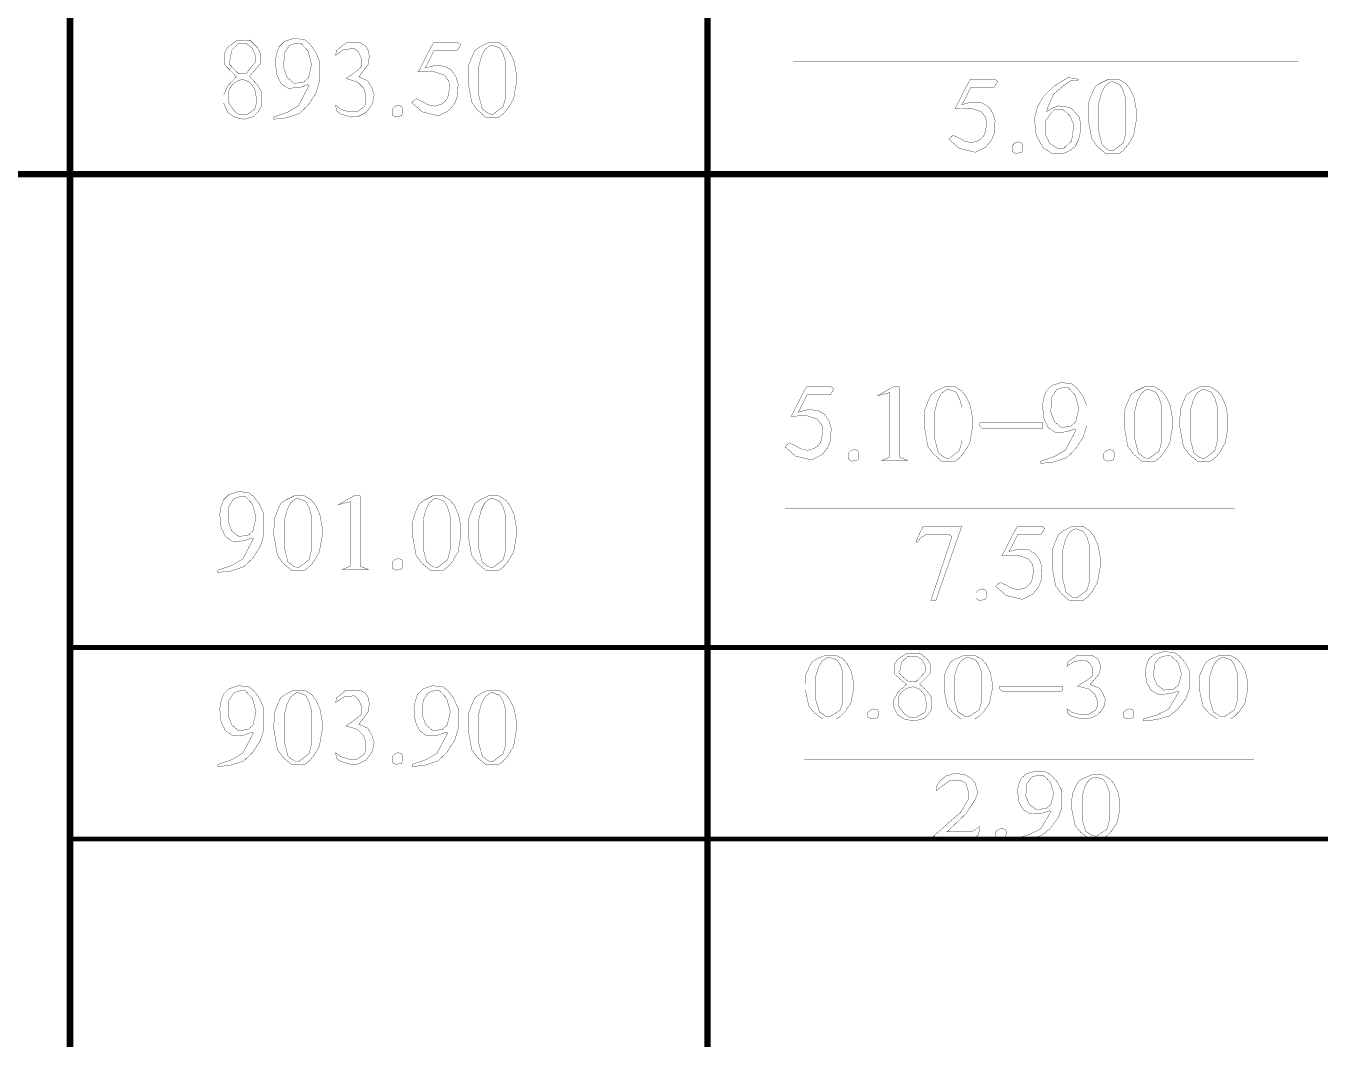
# Model space of a CAD drawing. Extents: x 94 to 452, y -72 to 1042.
# Drawn here: x 144.84 to 185.45, y 387.75 to 419.55 of the extents above; entities that cross this region are included whole.
import ezdxf

# ---------------------------------------------------------------- set-up
doc = ezdxf.new("R2010")
doc.units = 0
doc.header["$MEASUREMENT"] = 0
doc.layers.add('TREE_LAYER', color=7, linetype='Continuous')

msp = doc.modelspace()

# ---------------------------------------------------------------- linework, layer by layer
at = {"layer": 'TREE_LAYER'}
for points, const_width, elevation in [([(146.22612, 557.107476), (146.22612, 414.894542)], 0.2, 142.212934), ([(146.22612, 426.116233), (146.22612, 414.894542)], 0.2, 11.221692), ([(166.22612, 426.116233), (166.22612, 414.894542)], 0.2, 11.221692), ([(151.871375, 419.088366), (151.473336, 419.102092), (151.185101, 418.882484), (151.075297, 418.704052), (151.075297, 418.333464), (151.445885, 417.94915), (151.185101, 417.674641), (151.047846, 417.386405), (151.047846, 417.125621), (151.171375, 416.837386), (151.404709, 416.67268), (151.706669, 416.617778), (151.981179, 416.700131), (152.132159, 416.851111), (152.241963, 417.043268), (152.241963, 417.455033), (152.104709, 417.702092), (151.85765, 417.962876), (152.200787, 418.360915), (152.200787, 418.690327), (152.104709, 418.868758), (151.871375, 419.102092), (151.871375, 419.088366)], 0.01, 167), ([(153.587061, 419.115817), (153.25765, 419.156994), (152.955689, 419.060915), (152.790983, 418.896209), (152.70863, 418.676601), (152.667454, 418.443268), (152.70863, 418.031503), (152.845885, 417.743268), (153.065493, 417.592288), (153.422356, 417.606013), (153.68314, 417.702092), (153.724316, 417.674641), (153.394905, 417.043268), (153.051767, 416.837386), (152.612552, 416.686405), (152.612552, 416.617778), (152.996865, 416.658954), (153.175297, 416.713856), (153.422356, 416.796209), (153.669414, 417.029543), (153.696865, 417.056994), (153.943924, 417.441307), (154.053728, 417.79817), (154.053728, 418.443268), (153.916473, 418.758954), (153.738042, 418.992288), (153.587061, 419.115817), (153.587061, 419.115817)], 0.01, 167), ([(151.500787, 418.978562), (151.514512, 418.992288), (151.761571, 418.992288), (151.953728, 418.841307), (151.967454, 418.786405), (152.036081, 418.635425), (152.036081, 418.402092), (151.747846, 418.045229), (151.514512, 418.045229), (151.226277, 418.34719), (151.294905, 418.77268), (151.500787, 418.978562), (151.500787, 418.978562)], 0.01, 167), ([(153.243924, 418.978562), (153.326277, 419.006013), (153.477258, 418.992288), (153.696865, 418.758954), (153.806669, 418.333464), (153.710591, 417.921699), (153.55961, 417.784444), (153.25765, 417.743268), (153.038042, 417.935425), (152.928238, 418.237386), (152.955689, 418.690327), (153.065493, 418.868758), (153.079218, 418.882484), (153.120395, 418.937386), (153.243924, 418.978562), (153.243924, 418.978562)], 0.01, 167), ([(155.330199, 419.019739), (154.890983, 419.019739), (154.589022, 418.77268), (154.561571, 418.621699), (154.80863, 418.800131), (155.138042, 418.841307), (155.275297, 418.731503), (155.35765, 418.553072), (155.35765, 418.251111), (155.23412, 418.141307), (155.069414, 418.017778), (154.890983, 417.894248), (155.247846, 417.784444), (155.440003, 417.592288), (155.50863, 417.386405), (155.50863, 417.153072), (155.467454, 417.015817), (155.23412, 416.851111), (154.973336, 416.851111), (154.712552, 416.933464), (154.561571, 417.056994), (154.589022, 416.878562), (154.712552, 416.782484), (155.041963, 416.686405), (155.261571, 416.700131), (155.50863, 416.82366), (155.618434, 416.960915), (155.700787, 417.084444), (155.728238, 417.166797), (155.769414, 417.386405), (155.687061, 417.633464), (155.563532, 417.825621), (155.289022, 417.94915), (155.577258, 418.333464), (155.618434, 418.594248), (155.577258, 418.786405), (155.50863, 418.909935), (155.330199, 419.019739), (155.330199, 419.019739)], 0.01, 167), ([(158.404709, 419.019739), (157.636081, 419.019739), (157.498826, 418.786405), (157.196865, 418.182484), (157.141963, 418.100131), (157.636081, 418.113856), (157.965493, 418.004052), (158.116473, 417.811895), (158.130199, 417.551111), (158.075297, 417.276601), (157.965493, 417.153072), (157.869414, 417.084444), (157.663532, 417.029543), (157.45765, 417.070719), (157.292944, 417.166797), (157.087061, 417.262876), (156.949807, 417.139346), (157.279218, 416.851111), (157.60863, 416.768758), (157.787061, 416.727582), (158.116473, 416.892288), (158.294905, 417.111895), (158.377258, 417.331503), (158.404709, 417.715817), (158.336081, 417.94915), (158.198826, 418.155033), (157.992944, 418.278562), (157.690983, 418.306013), (157.361571, 418.22366), (157.430199, 418.333464), (157.649807, 418.77268), (158.377258, 418.77268), (158.487061, 418.951111), (158.404709, 419.019739), (158.404709, 419.019739)], 0.01, 167), ([(159.681179, 419.019739), (159.351767, 419.019739), (159.077258, 418.882484), (158.926277, 418.77268), (158.830199, 418.553072), (158.73412, 418.306013), (158.720395, 417.976601), (158.720395, 417.756994), (158.830199, 417.153072), (159.00863, 416.906013), (159.269414, 416.686405), (159.681179, 416.686405), (159.681179, 416.686405), (159.818434, 416.782484), (159.969414, 416.960915), (160.147846, 417.262876), (160.189022, 417.52366), (160.230199, 417.743268), (160.230199, 417.853072), (160.230199, 418.045229), (160.161571, 418.429543), (160.038042, 418.704052), (159.900787, 418.882484), (159.681179, 419.019739), (159.681179, 419.019739)], 0.01, 167), ([(159.461571, 418.937386), (159.489022, 418.937386), (159.70863, 418.855033), (159.818434, 418.662876), (159.900787, 418.374641), (159.900787, 417.331503), (159.818434, 417.015817), (159.489022, 416.768758), (159.351767, 416.796209), (159.15961, 416.94719), (159.049807, 417.37268), (159.049807, 418.264837), (159.132159, 418.580523), (159.241963, 418.800131), (159.392944, 418.92366), (159.461571, 418.937386), (159.461571, 418.937386)], 0.01, 167), ([(168.918394, 418.422434), (184.771335, 418.422434)], 0.01, 167), ([(151.651767, 417.866797), (151.85765, 417.784444), (152.022356, 417.564837), (152.090983, 417.166797), (152.022356, 416.933464), (151.775297, 416.755033), (151.541963, 416.755033), (151.390983, 416.864837), (151.212552, 417.125621), (151.185101, 417.468758), (151.294905, 417.674641), (151.418434, 417.784444), (151.528238, 417.839346), (151.651767, 417.866797)], 0.01, 167), ([(175.252708, 417.873415), (174.48408, 417.873415), (174.346825, 417.640081), (174.044864, 417.03616), (173.989962, 416.953807), (174.48408, 416.967532), (174.813492, 416.857728), (174.964472, 416.665571), (174.978198, 416.404787), (174.923296, 416.130277), (174.813492, 416.006748), (174.717413, 415.93812), (174.511531, 415.883219), (174.305649, 415.924395), (174.140943, 416.020473), (173.93506, 416.116552), (173.797806, 415.993022), (174.127217, 415.704787), (174.456629, 415.622434), (174.63506, 415.581258), (174.964472, 415.745964), (175.142904, 415.965571), (175.225257, 416.185179), (175.252708, 416.569493), (175.18408, 416.802826), (175.046825, 417.008709), (174.840943, 417.132238), (174.538982, 417.159689), (174.20957, 417.077336), (174.278198, 417.18714), (174.497806, 417.626356), (175.225257, 417.626356), (175.33506, 417.804787), (175.252708, 417.873415), (175.252708, 417.873415)], 0.01, 167), ([(177.860551, 417.873415), (177.544864, 417.928317), (177.091923, 417.653807), (176.762511, 417.324395), (176.58408, 417.008709), (176.488002, 416.63812), (176.542904, 416.116552), (176.762511, 415.718513), (177.050747, 415.540081), (177.393884, 415.540081), (177.55859, 415.608709), (177.764472, 415.759689), (177.874276, 415.979297), (177.942904, 416.294983), (177.942904, 416.418513), (177.901727, 416.665571), (177.791923, 416.802826), (177.723296, 416.885179), (177.627217, 416.967532), (177.476237, 417.008709), (177.229178, 417.03616), (177.023296, 416.953807), (176.872315, 416.857728), (176.899766, 416.981258), (177.091923, 417.406748), (177.105649, 417.420473), (177.393884, 417.667532), (177.640943, 417.832238), (177.640943, 417.832238), (177.860551, 417.845964), (177.860551, 417.873415), (177.860551, 417.873415)], 0.01, 167), ([(179.137021, 417.873415), (178.807609, 417.873415), (178.5331, 417.73616), (178.382119, 417.626356), (178.286041, 417.406748), (178.189962, 417.159689), (178.176237, 416.830277), (178.176237, 416.61067), (178.286041, 416.006748), (178.464472, 415.759689), (178.725257, 415.540081), (179.137021, 415.540081), (179.137021, 415.540081), (179.274276, 415.63616), (179.425257, 415.814591), (179.603688, 416.116552), (179.644864, 416.377336), (179.686041, 416.596944), (179.686041, 416.706748), (179.686041, 416.898905), (179.617413, 417.283219), (179.493884, 417.557728), (179.356629, 417.73616), (179.137021, 417.873415), (179.137021, 417.873415)], 0.01, 167), ([(178.917413, 417.791062), (178.944864, 417.791062), (179.164472, 417.708709), (179.274276, 417.516552), (179.356629, 417.228317), (179.356629, 416.185179), (179.274276, 415.869493), (178.944864, 415.622434), (178.807609, 415.649885), (178.615453, 415.800866), (178.505649, 416.226356), (178.505649, 417.118513), (178.588002, 417.434199), (178.697806, 417.653807), (178.848786, 417.777336), (178.917413, 417.791062), (178.917413, 417.791062)], 0.01, 167), ([(156.63412, 417.015817), (156.524316, 417.056994), (156.414512, 417.015817), (156.332159, 416.933464), (156.332159, 416.755033), (156.441963, 416.686405), (156.63412, 416.727582), (156.661571, 416.82366), (156.661571, 416.837386), (156.661571, 416.94719), (156.63412, 417.015817), (156.63412, 417.015817)], 0.01, 167), ([(177.050747, 416.844003), (177.119374, 416.91263), (177.393884, 416.91263), (177.613492, 416.706748), (177.723296, 416.432238), (177.654668, 415.93812), (177.393884, 415.691062), (177.229178, 415.691062), (176.968394, 415.855768), (176.844864, 416.116552), (176.844864, 416.583219), (176.982119, 416.775375), (177.050747, 416.844003), (177.050747, 416.844003)], 0.01, 167), ([(176.089962, 415.869493), (175.980158, 415.91067), (175.870355, 415.869493), (175.788002, 415.78714), (175.788002, 415.608709), (175.897806, 415.540081), (176.089962, 415.581258), (176.117413, 415.677336), (176.117413, 415.691062), (176.117413, 415.800866), (176.089962, 415.869493), (176.089962, 415.869493)], 0.01, 167), ([(136.22612, 414.894542), (146.22612, 414.894542)], 0.2, 10), ([(146.22612, 414.894542), (146.22612, 358.157359)], 0.2, 56.737182), ([(146.22612, 414.894542), (146.22612, 400.039582)], 0.2, 14.85496), ([(146.22612, 414.894542), (166.22612, 414.894542)], 0.2, 20), ([(166.22612, 414.894542), (166.22612, 400.039582)], 0.2, 14.85496), ([(166.22612, 414.894542), (186.22612, 414.894542)], 0.2, 20), ([(170.110807, 408.218635), (169.34218, 408.218635), (169.204925, 407.985301), (168.902964, 407.38138), (168.848062, 407.299027), (169.34218, 407.312752), (169.671592, 407.202949), (169.822572, 407.010792), (169.836298, 406.750007), (169.781396, 406.475498), (169.671592, 406.351968), (169.575513, 406.283341), (169.369631, 406.228439), (169.163749, 406.269615), (168.999043, 406.365694), (168.79316, 406.461772), (168.655906, 406.338243), (168.985317, 406.050007), (169.314729, 405.967654), (169.49316, 405.926478), (169.822572, 406.091184), (170.001004, 406.310792), (170.083356, 406.530399), (170.110807, 406.914713), (170.04218, 407.148047), (169.904925, 407.353929), (169.699043, 407.477458), (169.397082, 407.504909), (169.06767, 407.422556), (169.136298, 407.53236), (169.355906, 407.971576), (170.083356, 407.971576), (170.19316, 408.150007), (170.110807, 408.218635), (170.110807, 408.218635)], 0.01, 934), ([(172.251984, 408.218635), (172.059827, 408.218635), (171.565709, 407.944125), (171.59316, 407.944125), (171.950023, 408.040203), (171.950023, 407.793145), (171.950023, 406.104909), (171.936298, 406.008831), (171.702964, 405.912752), (172.499043, 405.912752), (172.29316, 405.995105), (172.251984, 406.008831), (172.251984, 406.091184), (172.251984, 408.218635), (172.251984, 408.218635)], 0.01, 934), ([(173.995121, 408.218635), (173.665709, 408.218635), (173.3912, 408.08138), (173.240219, 407.971576), (173.144141, 407.751968), (173.048062, 407.504909), (173.034337, 407.175498), (173.034337, 406.95589), (173.144141, 406.351968), (173.322572, 406.104909), (173.583356, 405.885301), (173.995121, 405.885301), (173.995121, 405.885301), (174.132376, 405.98138), (174.283356, 406.159811), (174.461788, 406.461772), (174.502964, 406.722556), (174.544141, 406.942164), (174.544141, 407.051968), (174.544141, 407.244125), (174.475513, 407.628439), (174.351984, 407.902949), (174.214729, 408.08138), (173.995121, 408.218635), (173.995121, 408.218635)], 0.01, 934), ([(173.775513, 408.136282), (173.802964, 408.136282), (174.022572, 408.053929), (174.132376, 407.861772), (174.214729, 407.573537), (174.214729, 406.530399), (174.132376, 406.214713), (173.802964, 405.967654), (173.665709, 405.995105), (173.473553, 406.146086), (173.363749, 406.571576), (173.363749, 407.463733), (173.446102, 407.779419), (173.555906, 407.999027), (173.706886, 408.122556), (173.775513, 408.136282), (173.775513, 408.136282)], 0.01, 934), ([(177.659827, 408.314713), (177.330415, 408.35589), (177.028455, 408.259811), (176.863749, 408.095105), (176.781396, 407.875498), (176.740219, 407.642164), (176.781396, 407.230399), (176.918651, 406.942164), (177.138258, 406.791184), (177.495121, 406.804909), (177.755906, 406.900988), (177.797082, 406.873537), (177.46767, 406.242164), (177.124533, 406.036282), (176.685317, 405.885301), (176.685317, 405.816674), (177.069631, 405.85785), (177.248062, 405.912752), (177.495121, 405.995105), (177.74218, 406.228439), (177.769631, 406.25589), (178.01669, 406.640203), (178.126494, 406.997066), (178.126494, 407.642164), (177.989239, 407.95785), (177.810807, 408.191184), (177.659827, 408.314713), (177.659827, 408.314713)], 0.01, 934), ([(177.31669, 408.177458), (177.399043, 408.204909), (177.550023, 408.191184), (177.769631, 407.95785), (177.879435, 407.53236), (177.783356, 407.120596), (177.632376, 406.983341), (177.330415, 406.942164), (177.110807, 407.134321), (177.001004, 407.436282), (177.028455, 407.889223), (177.138258, 408.067654), (177.151984, 408.08138), (177.19316, 408.136282), (177.31669, 408.177458), (177.31669, 408.177458)], 0.01, 934), ([(180.26767, 408.218635), (179.938258, 408.218635), (179.663749, 408.08138), (179.512768, 407.971576), (179.41669, 407.751968), (179.320611, 407.504909), (179.306886, 407.175498), (179.306886, 406.95589), (179.41669, 406.351968), (179.595121, 406.104909), (179.855906, 405.885301), (180.26767, 405.885301), (180.26767, 405.885301), (180.404925, 405.98138), (180.555906, 406.159811), (180.734337, 406.461772), (180.775513, 406.722556), (180.81669, 406.942164), (180.81669, 407.051968), (180.81669, 407.244125), (180.748062, 407.628439), (180.624533, 407.902949), (180.487278, 408.08138), (180.26767, 408.218635), (180.26767, 408.218635)], 0.01, 934), ([(180.048062, 408.136282), (180.075513, 408.136282), (180.295121, 408.053929), (180.404925, 407.861772), (180.487278, 407.573537), (180.487278, 406.530399), (180.404925, 406.214713), (180.075513, 405.967654), (179.938258, 405.995105), (179.746102, 406.146086), (179.636298, 406.571576), (179.636298, 407.463733), (179.718651, 407.779419), (179.828455, 407.999027), (179.979435, 408.122556), (180.048062, 408.136282), (180.048062, 408.136282)], 0.01, 934), ([(182.010807, 408.218635), (181.681396, 408.218635), (181.406886, 408.08138), (181.255906, 407.971576), (181.159827, 407.751968), (181.063749, 407.504909), (181.050023, 407.175498), (181.050023, 406.95589), (181.159827, 406.351968), (181.338258, 406.104909), (181.599043, 405.885301), (182.010807, 405.885301), (182.010807, 405.885301), (182.148062, 405.98138), (182.299043, 406.159811), (182.477474, 406.461772), (182.518651, 406.722556), (182.559827, 406.942164), (182.559827, 407.051968), (182.559827, 407.244125), (182.4912, 407.628439), (182.36767, 407.902949), (182.230415, 408.08138), (182.010807, 408.218635), (182.010807, 408.218635)], 0.01, 934), ([(181.7912, 408.136282), (181.818651, 408.136282), (182.038258, 408.053929), (182.148062, 407.861772), (182.230415, 407.573537), (182.230415, 406.530399), (182.148062, 406.214713), (181.818651, 405.967654), (181.681396, 405.995105), (181.489239, 406.146086), (181.379435, 406.571576), (181.379435, 407.463733), (181.461788, 407.779419), (181.571592, 407.999027), (181.722572, 408.122556), (181.7912, 408.136282), (181.7912, 408.136282)], 0.01, 934), ([(176.753945, 407.093145), (174.777474, 407.093145), (174.777474, 406.983341), (174.859827, 406.900988), (176.726494, 406.900988), (176.753945, 406.942164), (176.753945, 407.093145), (176.753945, 407.093145)], 0.01, 934), ([(170.948062, 406.214713), (170.838258, 406.25589), (170.728455, 406.214713), (170.646102, 406.13236), (170.646102, 405.953929), (170.755906, 405.885301), (170.948062, 405.926478), (170.975513, 406.022556), (170.975513, 406.036282), (170.975513, 406.146086), (170.948062, 406.214713), (170.948062, 406.214713)], 0.01, 934), ([(178.963749, 406.214713), (178.853945, 406.25589), (178.744141, 406.214713), (178.661788, 406.13236), (178.661788, 405.953929), (178.771592, 405.885301), (178.963749, 405.926478), (178.9912, 406.022556), (178.9912, 406.036282), (178.9912, 406.146086), (178.963749, 406.214713), (178.963749, 406.214713)], 0.01, 934), ([(151.843924, 404.893872), (151.514512, 404.935048), (151.212552, 404.83897), (151.047846, 404.674264), (150.965493, 404.454656), (150.924316, 404.221323), (150.965493, 403.809558), (151.102748, 403.521323), (151.322356, 403.370342), (151.679218, 403.384068), (151.940003, 403.480146), (151.981179, 403.452695), (151.651767, 402.821323), (151.30863, 402.615441), (150.869414, 402.46446), (150.869414, 402.395833), (151.253728, 402.437009), (151.432159, 402.491911), (151.679218, 402.574264), (151.926277, 402.807597), (151.953728, 402.835048), (152.200787, 403.219362), (152.310591, 403.576225), (152.310591, 404.221323), (152.173336, 404.537009), (151.994905, 404.770342), (151.843924, 404.893872), (151.843924, 404.893872)], 0.01, 935), ([(151.500787, 404.756617), (151.58314, 404.784068), (151.73412, 404.770342), (151.953728, 404.537009), (152.063532, 404.111519), (151.967454, 403.699754), (151.816473, 403.562499), (151.514512, 403.521323), (151.294905, 403.71348), (151.185101, 404.015441), (151.212552, 404.468382), (151.322356, 404.646813), (151.336081, 404.660539), (151.377258, 404.715441), (151.500787, 404.756617), (151.500787, 404.756617)], 0.01, 935), ([(153.587061, 404.797793), (153.25765, 404.797793), (152.98314, 404.660539), (152.832159, 404.550735), (152.736081, 404.331127), (152.640003, 404.084068), (152.626277, 403.754656), (152.626277, 403.535048), (152.736081, 402.931127), (152.914512, 402.684068), (153.175297, 402.46446), (153.587061, 402.46446), (153.587061, 402.46446), (153.724316, 402.560539), (153.875297, 402.73897), (154.053728, 403.040931), (154.094905, 403.301715), (154.136081, 403.521323), (154.136081, 403.631127), (154.136081, 403.823284), (154.067454, 404.207597), (153.943924, 404.482107), (153.806669, 404.660539), (153.587061, 404.797793), (153.587061, 404.797793)], 0.01, 935), ([(153.367454, 404.715441), (153.394905, 404.715441), (153.614512, 404.633088), (153.724316, 404.440931), (153.806669, 404.152695), (153.806669, 403.109558), (153.724316, 402.793872), (153.394905, 402.546813), (153.25765, 402.574264), (153.065493, 402.725244), (152.955689, 403.150735), (152.955689, 404.042892), (153.038042, 404.358578), (153.147846, 404.578186), (153.298826, 404.701715), (153.367454, 404.715441), (153.367454, 404.715441)], 0.01, 935), ([(155.330199, 404.797793), (155.138042, 404.797793), (154.643924, 404.523284), (154.671375, 404.523284), (155.028238, 404.619362), (155.028238, 404.372303), (155.028238, 402.684068), (155.014512, 402.58799), (154.781179, 402.491911), (155.577258, 402.491911), (155.371375, 402.574264), (155.330199, 402.58799), (155.330199, 402.670342), (155.330199, 404.797793), (155.330199, 404.797793)], 0.01, 935), ([(157.938042, 404.797793), (157.60863, 404.797793), (157.33412, 404.660539), (157.18314, 404.550735), (157.087061, 404.331127), (156.990983, 404.084068), (156.977258, 403.754656), (156.977258, 403.535048), (157.087061, 402.931127), (157.265493, 402.684068), (157.526277, 402.46446), (157.938042, 402.46446), (157.938042, 402.46446), (158.075297, 402.560539), (158.226277, 402.73897), (158.404709, 403.040931), (158.445885, 403.301715), (158.487061, 403.521323), (158.487061, 403.631127), (158.487061, 403.823284), (158.418434, 404.207597), (158.294905, 404.482107), (158.15765, 404.660539), (157.938042, 404.797793), (157.938042, 404.797793)], 0.01, 935), ([(157.718434, 404.715441), (157.745885, 404.715441), (157.965493, 404.633088), (158.075297, 404.440931), (158.15765, 404.152695), (158.15765, 403.109558), (158.075297, 402.793872), (157.745885, 402.546813), (157.60863, 402.574264), (157.416473, 402.725244), (157.306669, 403.150735), (157.306669, 404.042892), (157.389022, 404.358578), (157.498826, 404.578186), (157.649807, 404.701715), (157.718434, 404.715441), (157.718434, 404.715441)], 0.01, 935), ([(159.681179, 404.797793), (159.351767, 404.797793), (159.077258, 404.660539), (158.926277, 404.550735), (158.830199, 404.331127), (158.73412, 404.084068), (158.720395, 403.754656), (158.720395, 403.535048), (158.830199, 402.931127), (159.00863, 402.684068), (159.269414, 402.46446), (159.681179, 402.46446), (159.681179, 402.46446), (159.818434, 402.560539), (159.969414, 402.73897), (160.147846, 403.040931), (160.189022, 403.301715), (160.230199, 403.521323), (160.230199, 403.631127), (160.230199, 403.823284), (160.161571, 404.207597), (160.038042, 404.482107), (159.900787, 404.660539), (159.681179, 404.797793), (159.681179, 404.797793)], 0.01, 935), ([(159.461571, 404.715441), (159.489022, 404.715441), (159.70863, 404.633088), (159.818434, 404.440931), (159.900787, 404.152695), (159.900787, 403.109558), (159.818434, 402.793872), (159.489022, 402.546813), (159.351767, 402.574264), (159.15961, 402.725244), (159.049807, 403.150735), (159.049807, 404.042892), (159.132159, 404.358578), (159.241963, 404.578186), (159.392944, 404.701715), (159.461571, 404.715441), (159.461571, 404.715441)], 0.01, 935), ([(168.655906, 404.392654), (182.765709, 404.392654)], 0.01, 934), ([(174.201004, 403.843635), (172.99316, 403.843635), (172.773553, 403.376968), (172.773553, 403.376968), (172.801004, 403.335792), (172.924533, 403.486772), (173.102964, 403.596576), (173.789239, 403.596576), (173.899043, 403.514223), (173.240219, 401.524027), (173.240219, 401.510301), (173.3912, 401.510301), (174.201004, 403.829909), (174.201004, 403.843635), (174.201004, 403.843635)], 0.01, 934), ([(176.726494, 403.843635), (175.957866, 403.843635), (175.820611, 403.610301), (175.518651, 403.00638), (175.463749, 402.924027), (175.957866, 402.937752), (176.287278, 402.827949), (176.438258, 402.635792), (176.451984, 402.375007), (176.397082, 402.100498), (176.287278, 401.976968), (176.1912, 401.908341), (175.985317, 401.853439), (175.779435, 401.894615), (175.614729, 401.990694), (175.408847, 402.086772), (175.271592, 401.963243), (175.601004, 401.675007), (175.930415, 401.592654), (176.108847, 401.551478), (176.438258, 401.716184), (176.61669, 401.935792), (176.699043, 402.155399), (176.726494, 402.539713), (176.657866, 402.773047), (176.520611, 402.978929), (176.314729, 403.102458), (176.012768, 403.129909), (175.683356, 403.047556), (175.751984, 403.15736), (175.971592, 403.596576), (176.699043, 403.596576), (176.808847, 403.775007), (176.726494, 403.843635), (176.726494, 403.843635)], 0.01, 934), ([(178.002964, 403.843635), (177.673553, 403.843635), (177.399043, 403.70638), (177.248062, 403.596576), (177.151984, 403.376968), (177.055906, 403.129909), (177.04218, 402.800498), (177.04218, 402.58089), (177.151984, 401.976968), (177.330415, 401.729909), (177.5912, 401.510301), (178.002964, 401.510301), (178.002964, 401.510301), (178.140219, 401.60638), (178.2912, 401.784811), (178.469631, 402.086772), (178.510807, 402.347556), (178.551984, 402.567164), (178.551984, 402.676968), (178.551984, 402.869125), (178.483356, 403.253439), (178.359827, 403.527949), (178.222572, 403.70638), (178.002964, 403.843635), (178.002964, 403.843635)], 0.01, 934), ([(177.783356, 403.761282), (177.810807, 403.761282), (178.030415, 403.678929), (178.140219, 403.486772), (178.222572, 403.198537), (178.222572, 402.155399), (178.140219, 401.839713), (177.810807, 401.592654), (177.673553, 401.620105), (177.481396, 401.771086), (177.371592, 402.196576), (177.371592, 403.088733), (177.453945, 403.404419), (177.563749, 403.624027), (177.714729, 403.747556), (177.783356, 403.761282), (177.783356, 403.761282)], 0.01, 934), ([(156.63412, 402.793872), (156.524316, 402.835048), (156.414512, 402.793872), (156.332159, 402.711519), (156.332159, 402.533088), (156.441963, 402.46446), (156.63412, 402.505637), (156.661571, 402.601715), (156.661571, 402.615441), (156.661571, 402.725244), (156.63412, 402.793872), (156.63412, 402.793872)], 0.01, 935), ([(174.955906, 401.839713), (174.846102, 401.88089), (174.736298, 401.839713), (174.653945, 401.75736), (174.653945, 401.578929), (174.763749, 401.510301), (174.955906, 401.551478), (174.983356, 401.647556), (174.983356, 401.661282), (174.983356, 401.771086), (174.955906, 401.839713), (174.955906, 401.839713)], 0.01, 934), ([(146.22612, 400.039582), (146.22612, 394.02692)], 0.2, 6.012661), ([(146.22612, 400.039582), (166.22612, 400.039582)], 0.15, 20), ([(166.22612, 400.039582), (166.22612, 394.02692)], 0.2, 6.012661), ([(166.22612, 400.039582), (186.22612, 400.039582)], 0.15, 20), ([(170.2599, 399.795344), (169.930488, 399.795344), (169.655979, 399.677697), (169.504998, 399.583579), (169.40892, 399.395344), (169.312841, 399.183579), (169.299116, 398.901226), (169.299116, 398.712991), (169.40892, 398.195344), (169.587351, 397.983579), (169.848135, 397.795344), (170.2599, 397.795344), (170.2599, 397.795344), (170.397155, 397.877697), (170.548135, 398.030638), (170.726567, 398.289461), (170.767743, 398.512991), (170.80892, 398.701226), (170.80892, 398.795344), (170.80892, 398.96005), (170.740292, 399.289461), (170.616763, 399.524755), (170.479508, 399.677697), (170.2599, 399.795344), (170.2599, 399.795344)], 0.01, 937), ([(170.040292, 399.724755), (170.067743, 399.724755), (170.287351, 399.654167), (170.397155, 399.489461), (170.479508, 399.242402), (170.479508, 398.348285), (170.397155, 398.077697), (170.067743, 397.865932), (169.930488, 397.889461), (169.738332, 398.018873), (169.628528, 398.383579), (169.628528, 399.148285), (169.710881, 399.418873), (169.820684, 399.607108), (169.971665, 399.712991), (170.040292, 399.724755), (170.040292, 399.724755)], 0.01, 937), ([(172.895194, 399.854167), (172.497155, 399.865932), (172.20892, 399.677697), (172.099116, 399.524755), (172.099116, 399.207108), (172.469704, 398.877697), (172.20892, 398.642402), (172.071665, 398.395344), (172.071665, 398.171814), (172.195194, 397.924755), (172.428528, 397.783579), (172.730488, 397.73652), (173.004998, 397.807108), (173.155979, 397.93652), (173.265783, 398.101226), (173.265783, 398.454167), (173.128528, 398.665932), (172.881469, 398.889461), (173.224606, 399.230638), (173.224606, 399.512991), (173.128528, 399.665932), (172.895194, 399.865932), (172.895194, 399.854167)], 0.01, 937), ([(172.524606, 399.76005), (172.538332, 399.771814), (172.78539, 399.771814), (172.977547, 399.642402), (172.991273, 399.595344), (173.0599, 399.465932), (173.0599, 399.265932), (172.771665, 398.96005), (172.538332, 398.96005), (172.250096, 399.218873), (172.318724, 399.583579), (172.524606, 399.76005), (172.524606, 399.76005)], 0.01, 937), ([(174.610881, 399.795344), (174.281469, 399.795344), (174.006959, 399.677697), (173.855979, 399.583579), (173.7599, 399.395344), (173.663822, 399.183579), (173.650096, 398.901226), (173.650096, 398.712991), (173.7599, 398.195344), (173.938332, 397.983579), (174.199116, 397.795344), (174.610881, 397.795344), (174.610881, 397.795344), (174.748135, 397.877697), (174.899116, 398.030638), (175.077547, 398.289461), (175.118724, 398.512991), (175.1599, 398.701226), (175.1599, 398.795344), (175.1599, 398.96005), (175.091273, 399.289461), (174.967743, 399.524755), (174.830488, 399.677697), (174.610881, 399.795344), (174.610881, 399.795344)], 0.01, 937), ([(174.391273, 399.724755), (174.418724, 399.724755), (174.638332, 399.654167), (174.748135, 399.489461), (174.830488, 399.242402), (174.830488, 398.348285), (174.748135, 398.077697), (174.418724, 397.865932), (174.281469, 397.889461), (174.089312, 398.018873), (173.979508, 398.383579), (173.979508, 399.148285), (174.061861, 399.418873), (174.171665, 399.607108), (174.322645, 399.712991), (174.391273, 399.724755), (174.391273, 399.724755)], 0.01, 937), ([(178.275586, 399.795344), (177.836371, 399.795344), (177.53441, 399.583579), (177.506959, 399.454167), (177.754018, 399.607108), (178.08343, 399.642402), (178.220684, 399.548285), (178.303037, 399.395344), (178.303037, 399.13652), (178.179508, 399.042402), (178.014802, 398.93652), (177.836371, 398.830638), (178.193234, 398.73652), (178.38539, 398.571814), (178.454018, 398.395344), (178.454018, 398.195344), (178.412841, 398.077697), (178.179508, 397.93652), (177.918724, 397.93652), (177.657939, 398.007108), (177.506959, 398.112991), (177.53441, 397.96005), (177.657939, 397.877697), (177.987351, 397.795344), (178.206959, 397.807108), (178.454018, 397.912991), (178.563822, 398.030638), (178.646175, 398.13652), (178.673626, 398.207108), (178.714802, 398.395344), (178.632449, 398.607108), (178.50892, 398.771814), (178.23441, 398.877697), (178.522645, 399.207108), (178.563822, 399.430638), (178.522645, 399.595344), (178.454018, 399.701226), (178.275586, 399.795344), (178.275586, 399.795344)], 0.01, 937), ([(180.88343, 399.877697), (180.554018, 399.912991), (180.252057, 399.830638), (180.087351, 399.689461), (180.004998, 399.501226), (179.963822, 399.301226), (180.004998, 398.948285), (180.142253, 398.701226), (180.361861, 398.571814), (180.718724, 398.583579), (180.979508, 398.665932), (181.020684, 398.642402), (180.691273, 398.101226), (180.348135, 397.924755), (179.90892, 397.795344), (179.90892, 397.73652), (180.293234, 397.771814), (180.471665, 397.818873), (180.718724, 397.889461), (180.965783, 398.089461), (180.993234, 398.112991), (181.240292, 398.442402), (181.350096, 398.748285), (181.350096, 399.301226), (181.212841, 399.571814), (181.03441, 399.771814), (180.88343, 399.877697), (180.88343, 399.877697)], 0.01, 937), ([(180.540292, 399.76005), (180.622645, 399.783579), (180.773626, 399.771814), (180.993234, 399.571814), (181.103037, 399.207108), (181.006959, 398.854167), (180.855979, 398.73652), (180.554018, 398.701226), (180.33441, 398.865932), (180.224606, 399.124755), (180.252057, 399.512991), (180.361861, 399.665932), (180.375586, 399.677697), (180.416763, 399.724755), (180.540292, 399.76005), (180.540292, 399.76005)], 0.01, 937), ([(182.626567, 399.795344), (182.297155, 399.795344), (182.022645, 399.677697), (181.871665, 399.583579), (181.775586, 399.395344), (181.679508, 399.183579), (181.665783, 398.901226), (181.665783, 398.712991), (181.775586, 398.195344), (181.954018, 397.983579), (182.214802, 397.795344), (182.626567, 397.795344), (182.626567, 397.795344), (182.763822, 397.877697), (182.914802, 398.030638), (183.093234, 398.289461), (183.13441, 398.512991), (183.175586, 398.701226), (183.175586, 398.795344), (183.175586, 398.96005), (183.106959, 399.289461), (182.98343, 399.524755), (182.846175, 399.677697), (182.626567, 399.795344), (182.626567, 399.795344)], 0.01, 937), ([(182.406959, 399.724755), (182.43441, 399.724755), (182.654018, 399.654167), (182.763822, 399.489461), (182.846175, 399.242402), (182.846175, 398.348285), (182.763822, 398.077697), (182.43441, 397.865932), (182.297155, 397.889461), (182.104998, 398.018873), (181.995194, 398.383579), (181.995194, 399.148285), (182.077547, 399.418873), (182.187351, 399.607108), (182.338332, 399.712991), (182.406959, 399.724755), (182.406959, 399.724755)], 0.01, 937), ([(151.843924, 398.79933), (151.514512, 398.840507), (151.212552, 398.744428), (151.047846, 398.579723), (150.965493, 398.360115), (150.924316, 398.126781), (150.965493, 397.715017), (151.102748, 397.426781), (151.322356, 397.275801), (151.679218, 397.289527), (151.940003, 397.385605), (151.981179, 397.358154), (151.651767, 396.726781), (151.30863, 396.520899), (150.869414, 396.369919), (150.869414, 396.301291), (151.253728, 396.342468), (151.432159, 396.39737), (151.679218, 396.479723), (151.926277, 396.713056), (151.953728, 396.740507), (152.200787, 397.124821), (152.310591, 397.481683), (152.310591, 398.126781), (152.173336, 398.442468), (151.994905, 398.675801), (151.843924, 398.79933), (151.843924, 398.79933)], 0.01, 936), ([(157.938042, 398.79933), (157.60863, 398.840507), (157.306669, 398.744428), (157.141963, 398.579723), (157.05961, 398.360115), (157.018434, 398.126781), (157.05961, 397.715017), (157.196865, 397.426781), (157.416473, 397.275801), (157.773336, 397.289527), (158.03412, 397.385605), (158.075297, 397.358154), (157.745885, 396.726781), (157.402748, 396.520899), (156.963532, 396.369919), (156.963532, 396.301291), (157.347846, 396.342468), (157.526277, 396.39737), (157.773336, 396.479723), (158.020395, 396.713056), (158.047846, 396.740507), (158.294905, 397.124821), (158.404709, 397.481683), (158.404709, 398.126781), (158.267454, 398.442468), (158.089022, 398.675801), (157.938042, 398.79933), (157.938042, 398.79933)], 0.01, 936), ([(172.675586, 398.807108), (172.881469, 398.73652), (173.046175, 398.548285), (173.114802, 398.207108), (173.046175, 398.007108), (172.799116, 397.854167), (172.565783, 397.854167), (172.414802, 397.948285), (172.236371, 398.171814), (172.20892, 398.465932), (172.318724, 398.642402), (172.442253, 398.73652), (172.552057, 398.783579), (172.675586, 398.807108)], 0.01, 937), ([(177.369704, 398.830638), (175.393234, 398.830638), (175.393234, 398.73652), (175.475586, 398.665932), (177.342253, 398.665932), (177.369704, 398.701226), (177.369704, 398.830638), (177.369704, 398.830638)], 0.01, 937), ([(151.500787, 398.662076), (151.58314, 398.689527), (151.73412, 398.675801), (151.953728, 398.442468), (152.063532, 398.016978), (151.967454, 397.605213), (151.816473, 397.467958), (151.514512, 397.426781), (151.294905, 397.618938), (151.185101, 397.920899), (151.212552, 398.37384), (151.322356, 398.552272), (151.336081, 398.565997), (151.377258, 398.620899), (151.500787, 398.662076), (151.500787, 398.662076)], 0.01, 936), ([(153.587061, 398.703252), (153.25765, 398.703252), (152.98314, 398.565997), (152.832159, 398.456193), (152.736081, 398.236585), (152.640003, 397.989527), (152.626277, 397.660115), (152.626277, 397.440507), (152.736081, 396.836585), (152.914512, 396.589527), (153.175297, 396.369919), (153.587061, 396.369919), (153.587061, 396.369919), (153.724316, 396.465997), (153.875297, 396.644428), (154.053728, 396.946389), (154.094905, 397.207174), (154.136081, 397.426781), (154.136081, 397.536585), (154.136081, 397.728742), (154.067454, 398.113056), (153.943924, 398.387566), (153.806669, 398.565997), (153.587061, 398.703252), (153.587061, 398.703252)], 0.01, 936), ([(153.367454, 398.620899), (153.394905, 398.620899), (153.614512, 398.538546), (153.724316, 398.346389), (153.806669, 398.058154), (153.806669, 397.015017), (153.724316, 396.69933), (153.394905, 396.452272), (153.25765, 396.479723), (153.065493, 396.630703), (152.955689, 397.056193), (152.955689, 397.94835), (153.038042, 398.264036), (153.147846, 398.483644), (153.298826, 398.607174), (153.367454, 398.620899), (153.367454, 398.620899)], 0.01, 936), ([(155.330199, 398.703252), (154.890983, 398.703252), (154.589022, 398.456193), (154.561571, 398.305213), (154.80863, 398.483644), (155.138042, 398.524821), (155.275297, 398.415017), (155.35765, 398.236585), (155.35765, 397.934625), (155.23412, 397.824821), (155.069414, 397.701291), (154.890983, 397.577762), (155.247846, 397.467958), (155.440003, 397.275801), (155.50863, 397.069919), (155.50863, 396.836585), (155.467454, 396.69933), (155.23412, 396.534625), (154.973336, 396.534625), (154.712552, 396.616978), (154.561571, 396.740507), (154.589022, 396.562076), (154.712552, 396.465997), (155.041963, 396.369919), (155.261571, 396.383644), (155.50863, 396.507174), (155.618434, 396.644428), (155.700787, 396.767958), (155.728238, 396.850311), (155.769414, 397.069919), (155.687061, 397.316978), (155.563532, 397.509134), (155.289022, 397.632664), (155.577258, 398.016978), (155.618434, 398.277762), (155.577258, 398.469919), (155.50863, 398.593448), (155.330199, 398.703252), (155.330199, 398.703252)], 0.01, 936), ([(157.594905, 398.662076), (157.677258, 398.689527), (157.828238, 398.675801), (158.047846, 398.442468), (158.15765, 398.016978), (158.061571, 397.605213), (157.910591, 397.467958), (157.60863, 397.426781), (157.389022, 397.618938), (157.279218, 397.920899), (157.306669, 398.37384), (157.416473, 398.552272), (157.430199, 398.565997), (157.471375, 398.620899), (157.594905, 398.662076), (157.594905, 398.662076)], 0.01, 936), ([(159.681179, 398.703252), (159.351767, 398.703252), (159.077258, 398.565997), (158.926277, 398.456193), (158.830199, 398.236585), (158.73412, 397.989527), (158.720395, 397.660115), (158.720395, 397.440507), (158.830199, 396.836585), (159.00863, 396.589527), (159.269414, 396.369919), (159.681179, 396.369919), (159.681179, 396.369919), (159.818434, 396.465997), (159.969414, 396.644428), (160.147846, 396.946389), (160.189022, 397.207174), (160.230199, 397.426781), (160.230199, 397.536585), (160.230199, 397.728742), (160.161571, 398.113056), (160.038042, 398.387566), (159.900787, 398.565997), (159.681179, 398.703252), (159.681179, 398.703252)], 0.01, 936), ([(159.461571, 398.620899), (159.489022, 398.620899), (159.70863, 398.538546), (159.818434, 398.346389), (159.900787, 398.058154), (159.900787, 397.015017), (159.818434, 396.69933), (159.489022, 396.452272), (159.351767, 396.479723), (159.15961, 396.630703), (159.049807, 397.056193), (159.049807, 397.94835), (159.132159, 398.264036), (159.241963, 398.483644), (159.392944, 398.607174), (159.461571, 398.620899), (159.461571, 398.620899)], 0.01, 936), ([(171.563822, 398.077697), (171.454018, 398.112991), (171.344214, 398.077697), (171.261861, 398.007108), (171.261861, 397.854167), (171.371665, 397.795344), (171.563822, 397.830638), (171.591273, 397.912991), (171.591273, 397.924755), (171.591273, 398.018873), (171.563822, 398.077697), (171.563822, 398.077697)], 0.01, 937), ([(179.579508, 398.077697), (179.469704, 398.112991), (179.3599, 398.077697), (179.277547, 398.007108), (179.277547, 397.854167), (179.387351, 397.795344), (179.579508, 397.830638), (179.606959, 397.912991), (179.606959, 397.924755), (179.606959, 398.018873), (179.579508, 398.077697), (179.579508, 398.077697)], 0.01, 937), ([(156.63412, 396.69933), (156.524316, 396.740507), (156.414512, 396.69933), (156.332159, 396.616978), (156.332159, 396.438546), (156.441963, 396.369919), (156.63412, 396.411095), (156.661571, 396.507174), (156.661571, 396.520899), (156.661571, 396.630703), (156.63412, 396.69933), (156.63412, 396.69933)], 0.01, 936), ([(169.271665, 396.515932), (183.381469, 396.515932)], 0.01, 937), ([(174.30892, 396.045344), (174.006959, 396.092402), (173.718724, 396.01005), (173.526567, 395.857108), (173.416763, 395.680638), (173.416763, 395.551226), (173.828528, 395.868873), (174.157939, 395.880638), (174.336371, 395.774755), (174.404998, 395.551226), (174.404998, 395.257108), (174.171665, 394.868873), (173.306959, 394.104167), (174.624606, 394.068873), (174.73441, 394.162991), (174.775586, 394.421814), (174.528528, 394.257108), (173.828528, 394.257108), (173.746175, 394.257108), (174.336371, 394.821814), (174.624606, 395.257108), (174.665783, 395.362991), (174.706959, 395.468873), (174.706959, 395.492402), (174.679508, 395.58652), (174.638332, 395.739461), (174.624606, 395.78652), (174.528528, 395.915932), (174.514802, 395.927697), (174.30892, 396.045344), (174.30892, 396.045344)], 0.01, 937), ([(176.875586, 396.127697), (176.546175, 396.162991), (176.244214, 396.080638), (176.079508, 395.939461), (175.997155, 395.751226), (175.955979, 395.551226), (175.997155, 395.198285), (176.13441, 394.951226), (176.354018, 394.821814), (176.710881, 394.833579), (176.971665, 394.915932), (177.012841, 394.892402), (176.68343, 394.351226), (176.340292, 394.174755), (175.901077, 394.045344), (175.901077, 393.98652), (176.28539, 394.021814), (176.463822, 394.068873), (176.710881, 394.139461), (176.957939, 394.339461), (176.98539, 394.362991), (177.232449, 394.692402), (177.342253, 394.998285), (177.342253, 395.551226), (177.204998, 395.821814), (177.026567, 396.021814), (176.875586, 396.127697), (176.875586, 396.127697)], 0.01, 937), ([(176.532449, 396.01005), (176.614802, 396.033579), (176.765783, 396.021814), (176.98539, 395.821814), (177.095194, 395.457108), (176.999116, 395.104167), (176.848135, 394.98652), (176.546175, 394.951226), (176.326567, 395.115932), (176.216763, 395.374755), (176.244214, 395.762991), (176.354018, 395.915932), (176.367743, 395.927697), (176.40892, 395.974755), (176.532449, 396.01005), (176.532449, 396.01005)], 0.01, 937), ([(178.618724, 396.045344), (178.289312, 396.045344), (178.014802, 395.927697), (177.863822, 395.833579), (177.767743, 395.645344), (177.671665, 395.433579), (177.657939, 395.151226), (177.657939, 394.962991), (177.767743, 394.445344), (177.946175, 394.233579), (178.206959, 394.045344), (178.618724, 394.045344), (178.618724, 394.045344), (178.755979, 394.127697), (178.906959, 394.280638), (179.08539, 394.539461), (179.126567, 394.762991), (179.167743, 394.951226), (179.167743, 395.045344), (179.167743, 395.21005), (179.099116, 395.539461), (178.975586, 395.774755), (178.838332, 395.927697), (178.618724, 396.045344), (178.618724, 396.045344)], 0.01, 937), ([(178.399116, 395.974755), (178.426567, 395.974755), (178.646175, 395.904167), (178.755979, 395.739461), (178.838332, 395.492402), (178.838332, 394.598285), (178.755979, 394.327697), (178.426567, 394.115932), (178.289312, 394.139461), (178.097155, 394.268873), (177.987351, 394.633579), (177.987351, 395.398285), (178.069704, 395.668873), (178.179508, 395.857108), (178.330488, 395.962991), (178.399116, 395.974755), (178.399116, 395.974755)], 0.01, 937), ([(175.571665, 394.327697), (175.461861, 394.362991), (175.352057, 394.327697), (175.269704, 394.257108), (175.269704, 394.104167), (175.379508, 394.045344), (175.571665, 394.080638), (175.599116, 394.162991), (175.599116, 394.174755), (175.599116, 394.268873), (175.571665, 394.327697), (175.571665, 394.327697)], 0.01, 937), ([(146.22612, 394.02692), (146.22612, 375.400741)], 0.2, 18.62618), ([(146.22612, 394.02692), (166.22612, 394.02692)], 0.15, 20), ([(166.22612, 394.02692), (166.22612, 375.400741)], 0.2, 18.62618), ([(166.22612, 394.02692), (186.22612, 394.02692)], 0.15, 20)]:
    msp.add_lwpolyline(points, dxfattribs=dict(at, const_width=const_width, elevation=elevation))

doc.saveas('drawing.dxf')
